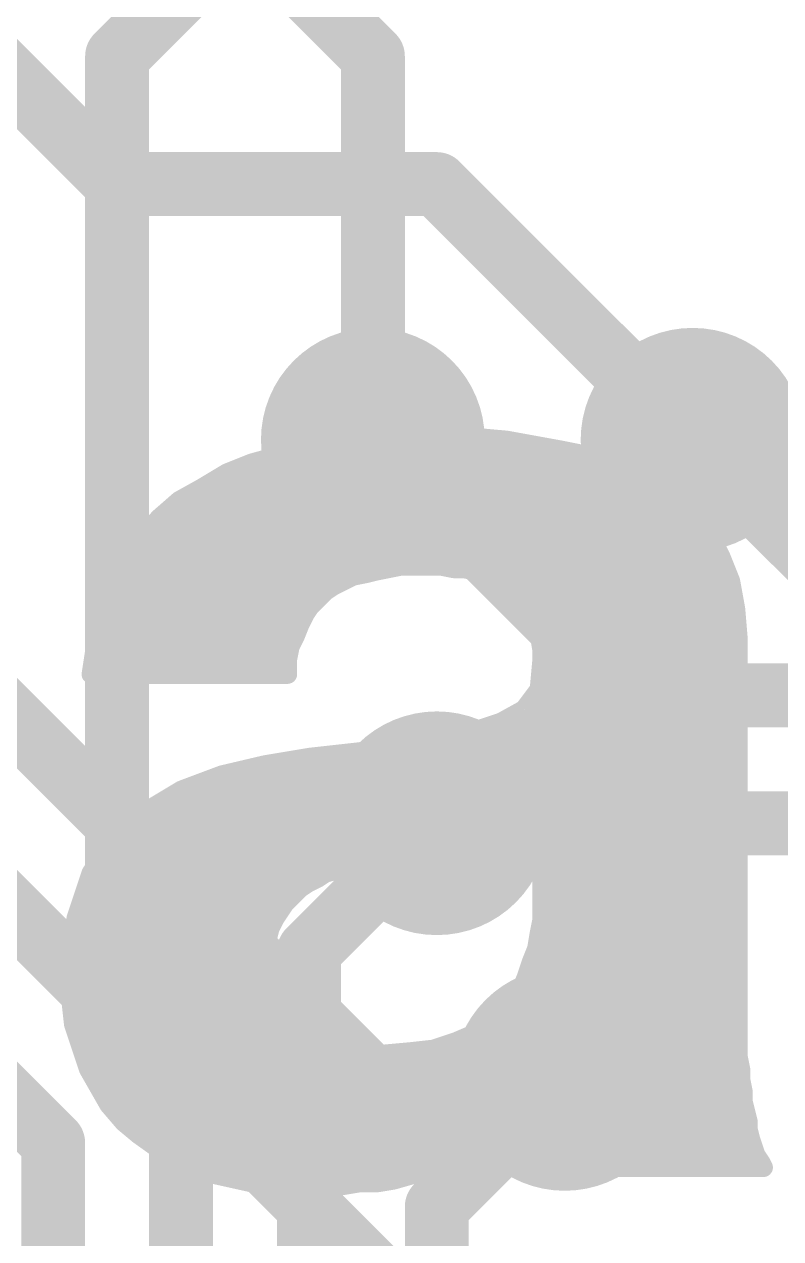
# Model space of a CAD drawing. Extents: x -1 to 106, y -18 to 72.
# Drawn here: x 35.699 to 38.704, y 46.101 to 50.927 of the extents above; entities that cross this region are included whole.
import ezdxf

# ---------------------------------------------------------------- set-up
doc = ezdxf.new("R2010")
doc.units = 0
for name, color, linetype in [('1', 12, 'CONTINUOUS'), ('16', 132, 'CONTINUOUS'), ('18', 110, 'CONTINUOUS'), ('21', 41, 'CONTINUOUS')]:
    doc.layers.add(name, color=color, linetype=linetype)

# ---------------------------------------------------------------- blocks, each defined once
blk = doc.blocks.new('ROUNDV')
at = {"const_width": 0.5}
blk.add_lwpolyline([(0, -0.25, 1), (0, 0.25, 1), (0, -0.25)], format="xyb", dxfattribs=at)

msp = doc.modelspace()

# ---------------------------------------------------------------- linework, layer by layer
at = {"layer": '1', "const_width": 0.254}
for points in [[(34.798, 51.562), (36.068, 50.292)], [(36.068, 50.292), (37.338, 50.292)], [(37.338, 50.292), (38.354, 49.276)], [(37.084, 46.736), (33.782, 50.038)], [(33.528, 49.53), (38.608, 44.45)], [(37.084, 49.276), (38.1, 48.26)], [(38.1, 48.26), (41.148, 48.26)], [(37.338, 47.752), (52.07, 47.752)], [(37.846, 46.736), (37.084, 46.736)]]:
    msp.add_lwpolyline(points, dxfattribs=at)
at = {"layer": '1', "const_width": 0.127}
for points in [[(36.068, 50.3555, 1), (36.068, 50.2285)], [(36.0231, 50.2471, 1), (36.1129, 50.3369)], [(37.3829, 50.3369, 1), (37.2931, 50.2471)], [(37.338, 50.2285, 1), (37.338, 50.3555)], [(37.1289, 49.3209, 1), (37.0391, 49.2311)], [(38.3091, 49.2311, 1), (38.3989, 49.3209)], [(38.1, 48.3235, 1), (38.1, 48.1965)], [(38.0551, 48.2151, 1), (38.1449, 48.3049)], [(37.338, 47.8155, 1), (37.338, 47.6885)], [(37.084, 46.7995, 1), (37.084, 46.6725)], [(37.846, 46.6725, 1), (37.846, 46.7995)], [(37.0391, 46.6911, 1), (37.1289, 46.7809)]]:
    msp.add_lwpolyline(points, format="xyb", dxfattribs=at)
at = {"layer": '16', "const_width": 0.254}
for points in [[(36.068, 50.8), (36.322, 51.054)], [(36.83, 51.054), (37.084, 50.8)], [(36.068, 46.99), (36.068, 50.8)], [(37.084, 50.8), (37.084, 49.276)], [(39.116, 48.514), (38.354, 49.276)], [(36.83, 47.244), (37.338, 47.752)], [(36.83, 42.164), (36.83, 47.244)], [(36.322, 46.736), (36.068, 46.99)], [(35.814, 46.482), (35.56, 46.736)], [(36.322, 43.688), (36.322, 46.736)], [(37.338, 46.228), (37.846, 46.736)], [(35.814, 43.942), (35.814, 46.482)], [(37.338, 43.688), (37.338, 46.228)]]:
    msp.add_lwpolyline(points, dxfattribs=at)
at = {"layer": '16', "const_width": 0.127}
for points in [[(36.1315, 50.8, 1), (36.0045, 50.8)], [(37.1475, 50.8, 1), (37.0205, 50.8)], [(36.0231, 50.8449, 1), (36.1129, 50.7551)], [(37.0391, 50.7551, 1), (37.1289, 50.8449)], [(38.3989, 49.3209, 1), (38.3091, 49.2311)], [(37.0205, 49.276, 1), (37.1475, 49.276)], [(37.3829, 47.7071, 1), (37.2931, 47.7969)], [(36.8935, 47.244, 1), (36.7665, 47.244)], [(36.7851, 47.2889, 1), (36.8749, 47.1991)], [(36.1129, 47.0349, 1), (36.0231, 46.9451)], [(36.0045, 46.99, 1), (36.1315, 46.99)], [(36.3855, 46.736, 1), (36.2585, 46.736)], [(37.8909, 46.6911, 1), (37.8011, 46.7809)], [(36.2771, 46.6911, 1), (36.3669, 46.7809)], [(35.8775, 46.482, 1), (35.7505, 46.482)], [(35.7691, 46.4371, 1), (35.8589, 46.5269)], [(37.4015, 46.228, 1), (37.2745, 46.228)], [(37.2931, 46.2729, 1), (37.3829, 46.1831)]]:
    msp.add_lwpolyline(points, format="xyb", dxfattribs=at)
at = {"layer": '21', "const_width": 0.0762}
for points in [[(36.935, 49.264), (37.055, 49.284)], [(37.055, 49.284), (37.505, 49.284)], [(37.505, 49.284), (37.615, 49.274)], [(36.715, 49.214), (36.825, 49.244)], [(36.825, 49.244), (36.935, 49.264)], [(37.615, 49.274), (37.725, 49.254)], [(37.725, 49.254), (37.835, 49.234)], [(36.605, 49.184), (36.715, 49.214)], [(36.7561, 49.2252), (37.879, 49.2252)], [(37.835, 49.234), (37.935, 49.214)], [(37.935, 49.214), (38.035, 49.184)], [(36.405, 49.084), (36.505, 49.144)], [(36.505, 49.144), (36.605, 49.184)], [(36.5175, 49.149), (38.1138, 49.149)], [(38.035, 49.184), (38.125, 49.144)], [(38.125, 49.144), (38.215, 49.094)], [(38.215, 49.094), (38.295, 49.034)], [(36.315, 49.034), (36.405, 49.084)], [(36.3848, 49.0728), (38.2433, 49.0728)], [(36.235, 48.964), (36.315, 49.034)], [(36.2723, 48.9966), (38.3386, 48.9966)], [(38.295, 49.034), (38.365, 48.974)], [(36.165, 48.884), (36.235, 48.964)], [(38.365, 48.974), (38.425, 48.894)], [(36.1969, 48.9204), (38.4052, 48.9204)], [(36.105, 48.794), (36.165, 48.884)], [(38.425, 48.894), (38.465, 48.814)], [(36.1385, 48.8442), (38.4499, 48.8442)], [(38.465, 48.814), (38.505, 48.714)], [(36.045, 48.704), (36.105, 48.794)], [(36.0877, 48.768), (37.165, 48.768)], [(37.095, 48.754), (37.055, 48.744)], [(37.145, 48.764), (37.095, 48.754)], [(37.195, 48.774), (37.145, 48.764)], [(37.355, 48.774), (37.195, 48.774)], [(37.405, 48.764), (37.355, 48.774)], [(37.385, 48.768), (38.4834, 48.768)], [(37.445, 48.764), (37.405, 48.764)], [(37.495, 48.754), (37.445, 48.764)], [(37.535, 48.744), (37.495, 48.754)], [(36.965, 48.714), (36.925, 48.694)], [(37.005, 48.734), (36.965, 48.714)], [(37.055, 48.744), (37.005, 48.734)], [(37.575, 48.724), (37.535, 48.744)], [(37.605, 48.704), (37.575, 48.724)], [(38.505, 48.714), (38.525, 48.604)], [(36.005, 48.594), (36.045, 48.704)], [(36.0406, 48.6918), (36.9217, 48.6918)], [(36.895, 48.674), (36.865, 48.644)], [(36.925, 48.694), (36.895, 48.674)], [(37.645, 48.684), (37.605, 48.704)], [(37.6294, 48.6918), (38.509, 48.6918)], [(37.675, 48.654), (37.645, 48.684)], [(36.0129, 48.6156), (36.8366, 48.6156)], [(36.835, 48.614), (36.815, 48.584)], [(36.865, 48.644), (36.835, 48.614)], [(37.695, 48.624), (37.675, 48.654)], [(37.715, 48.594), (37.695, 48.624)], [(37.7006, 48.6156), (38.5229, 48.6156)], [(35.985, 48.474), (36.005, 48.594)], [(36.815, 48.584), (36.795, 48.544)], [(37.735, 48.544), (37.715, 48.594)], [(38.525, 48.604), (38.535, 48.484)], [(35.9959, 48.5394), (36.7932, 48.5394)], [(36.795, 48.544), (36.775, 48.494)], [(37.745, 48.504), (37.735, 48.544)], [(37.7362, 48.5394), (38.5304, 48.5394)], [(35.965, 48.344), (35.985, 48.474)], [(36.775, 48.494), (36.755, 48.454)], [(37.755, 48.444), (37.745, 48.504)], [(38.535, 48.484), (38.535, 46.824)], [(35.9833, 48.4632), (36.7596, 48.4632)], [(36.755, 48.454), (36.745, 48.404)], [(37.7518, 48.4632), (38.535, 48.4632)], [(37.755, 48.394), (37.755, 48.444)], [(35.9716, 48.387), (36.745, 48.387)], [(36.745, 48.404), (36.745, 48.344)], [(37.745, 48.284), (37.755, 48.394)], [(37.7544, 48.387), (38.535, 48.387)], [(36.745, 48.344), (35.965, 48.344)], [(37.685, 48.204), (37.745, 48.284)], [(37.7474, 48.3108), (38.535, 48.3108)], [(37.708, 48.2346), (38.535, 48.2346)], [(37.595, 48.154), (37.685, 48.204)], [(37.475, 48.114), (37.595, 48.154)], [(37.6029, 48.1584), (38.535, 48.1584)], [(37.335, 48.074), (37.475, 48.114)], [(37.3637, 48.0822), (38.535, 48.0822)], [(36.835, 48.014), (37.015, 48.034)], [(37.015, 48.034), (37.185, 48.054)], [(37.185, 48.054), (37.335, 48.074)], [(37.335, 48.074), (37.435, 47.654)], [(37.435, 47.654), (37.335, 48.074)], [(36.485, 47.944), (36.655, 47.984)], [(36.655, 47.984), (36.835, 48.014)], [(36.787, 48.006), (36.8375, 48.006)], [(36.975, 47.584), (36.835, 48.014)], [(36.835, 48.014), (36.975, 47.574)], [(36.8376, 48.006), (37.3512, 48.006)], [(37.3512, 48.006), (38.535, 48.006)], [(36.325, 47.884), (36.485, 47.944)], [(36.4471, 47.9298), (36.8618, 47.9298)], [(36.8624, 47.9298), (37.3693, 47.9298)], [(37.3693, 47.9298), (38.535, 47.9298)], [(36.175, 47.794), (36.325, 47.884)], [(36.2743, 47.8536), (36.886, 47.8536)], [(36.8872, 47.8536), (37.3875, 47.8536)], [(37.3875, 47.8536), (38.535, 47.8536)], [(36.055, 47.694), (36.175, 47.794)], [(36.1551, 47.7774), (36.9103, 47.7774)], [(36.912, 47.7774), (37.4056, 47.7774)], [(37.4056, 47.7774), (38.535, 47.7774)], [(37.735, 47.754), (37.705, 47.734)], [(37.755, 47.774), (37.735, 47.754)], [(37.755, 47.364), (37.755, 47.774)], [(35.965, 47.554), (36.055, 47.694)], [(36.0636, 47.7012), (36.9345, 47.7012)], [(36.9368, 47.7012), (37.4238, 47.7012)], [(37.4238, 47.7012), (37.6238, 47.7012)], [(37.595, 47.694), (37.555, 47.684)], [(37.635, 47.704), (37.595, 47.694)], [(37.665, 47.724), (37.635, 47.704)], [(37.705, 47.734), (37.665, 47.724)], [(37.755, 47.7012), (38.535, 47.7012)], [(37.345, 47.644), (37.295, 47.634)], [(37.385, 47.654), (37.345, 47.644)], [(37.435, 47.654), (37.385, 47.654)], [(37.475, 47.664), (37.435, 47.654)], [(37.515, 47.674), (37.475, 47.664)], [(37.555, 47.684), (37.515, 47.674)], [(36.0106, 47.625), (36.9588, 47.625)], [(36.9617, 47.625), (37.209, 47.625)], [(37.065, 47.604), (37.025, 47.594)], [(37.115, 47.604), (37.065, 47.604)], [(37.155, 47.614), (37.115, 47.604)], [(37.205, 47.624), (37.155, 47.614)], [(37.245, 47.634), (37.205, 47.624)], [(37.295, 47.634), (37.245, 47.634)], [(37.755, 47.625), (38.535, 47.625)], [(35.905, 47.374), (35.965, 47.554)], [(35.9633, 47.5488), (36.8872, 47.5488)], [(36.895, 47.554), (36.865, 47.534)], [(36.935, 47.564), (36.895, 47.554)], [(36.975, 47.574), (36.935, 47.564)], [(37.025, 47.594), (36.975, 47.584)], [(37.755, 47.5488), (38.535, 47.5488)], [(36.825, 47.514), (36.795, 47.494)], [(36.865, 47.534), (36.825, 47.514)], [(35.9379, 47.4726), (36.7736, 47.4726)], [(36.765, 47.464), (36.735, 47.434)], [(36.795, 47.494), (36.765, 47.464)], [(37.755, 47.4726), (38.535, 47.4726)], [(36.715, 47.404), (36.695, 47.374)], [(36.735, 47.434), (36.715, 47.404)], [(35.875, 47.154), (35.905, 47.374)], [(35.9125, 47.3964), (36.7099, 47.3964)], [(36.695, 47.374), (36.675, 47.334)], [(37.745, 47.314), (37.755, 47.364)], [(37.755, 47.3964), (38.535, 47.3964)], [(35.8977, 47.3202), (36.6716, 47.3202)], [(36.675, 47.334), (36.665, 47.294)], [(37.735, 47.254), (37.745, 47.314)], [(37.7462, 47.3202), (38.535, 47.3202)], [(36.665, 47.294), (36.655, 47.244)], [(35.8873, 47.244), (36.655, 47.244)], [(36.655, 47.244), (36.655, 47.144)], [(37.715, 47.204), (37.735, 47.254)], [(37.731, 47.244), (38.535, 47.244)], [(35.8769, 47.1678), (36.655, 47.1678)], [(37.695, 47.144), (37.715, 47.204)], [(37.7029, 47.1678), (38.535, 47.1678)], [(35.885, 47.044), (35.875, 47.154)], [(36.655, 47.144), (36.665, 47.094)], [(37.675, 47.094), (37.695, 47.144)], [(35.8807, 47.0916), (36.6656, 47.0916)], [(36.665, 47.094), (36.675, 47.054)], [(37.635, 47.044), (37.675, 47.094)], [(37.6731, 47.0916), (38.535, 47.0916)], [(35.895, 46.954), (35.885, 47.044)], [(36.675, 47.054), (36.695, 47.014)], [(37.595, 46.994), (37.635, 47.044)], [(35.8882, 47.0154), (36.6943, 47.0154)], [(36.695, 47.014), (36.715, 46.984)], [(36.715, 46.984), (36.735, 46.954)], [(37.545, 46.954), (37.595, 46.994)], [(37.6121, 47.0154), (38.535, 47.0154)], [(35.925, 46.864), (35.895, 46.954)], [(35.8999, 46.9392), (36.7498, 46.9392)], [(36.735, 46.954), (36.765, 46.924)], [(36.765, 46.924), (36.795, 46.904)], [(37.485, 46.914), (37.545, 46.954)], [(37.5228, 46.9392), (38.535, 46.9392)], [(36.795, 46.904), (36.835, 46.884)], [(36.835, 46.884), (36.865, 46.874)], [(36.865, 46.874), (36.905, 46.854)], [(37.325, 46.854), (37.415, 46.884)], [(37.415, 46.884), (37.485, 46.914)], [(35.955, 46.774), (35.925, 46.864)], [(35.9253, 46.863), (36.887, 46.863)], [(36.905, 46.854), (36.945, 46.844)], [(36.945, 46.844), (36.995, 46.844)], [(36.995, 46.844), (37.035, 46.834)], [(37.035, 46.834), (37.125, 46.834)], [(37.125, 46.834), (37.235, 46.844)], [(37.235, 46.844), (37.325, 46.854)], [(37.352, 46.863), (38.535, 46.863)], [(38.535, 46.824), (38.545, 46.774)], [(35.9507, 46.7868), (38.5424, 46.7868)], [(35.995, 46.704), (35.955, 46.774)], [(38.545, 46.774), (38.545, 46.734)], [(38.545, 46.734), (38.555, 46.684)], [(35.9912, 46.7106), (38.5497, 46.7106)], [(36.035, 46.634), (35.995, 46.704)], [(38.555, 46.684), (38.555, 46.644)], [(36.0348, 46.6344), (37.7654, 46.6344)], [(36.095, 46.564), (36.035, 46.634)], [(37.795, 46.664), (37.745, 46.614)], [(37.795, 46.554), (37.795, 46.664)], [(37.795, 46.6344), (38.5574, 46.6344)], [(38.555, 46.644), (38.565, 46.604)], [(37.745, 46.614), (37.695, 46.574)], [(38.565, 46.604), (38.575, 46.564)], [(36.155, 46.514), (36.095, 46.564)], [(36.102, 46.5582), (37.6752, 46.5582)], [(37.645, 46.534), (37.585, 46.494)], [(37.695, 46.574), (37.645, 46.534)], [(37.795, 46.5582), (38.575, 46.5582)], [(37.805, 46.534), (37.795, 46.554)], [(37.805, 46.504), (37.805, 46.534)], [(38.575, 46.564), (38.575, 46.534)], [(38.575, 46.534), (38.585, 46.494)], [(36.225, 46.464), (36.155, 46.514)], [(37.585, 46.494), (37.535, 46.464)], [(37.815, 46.484), (37.805, 46.504)], [(38.585, 46.494), (38.595, 46.464)], [(36.1998, 46.482), (37.565, 46.482)], [(36.295, 46.424), (36.225, 46.464)], [(37.535, 46.464), (37.475, 46.434)], [(37.815, 46.464), (37.815, 46.484)], [(37.815, 46.482), (38.589, 46.482)], [(37.825, 46.454), (37.815, 46.464)], [(37.825, 46.434), (37.825, 46.454)], [(38.595, 46.464), (38.605, 46.434)], [(36.375, 46.384), (36.295, 46.424)], [(36.3314, 46.4058), (37.3986, 46.4058)], [(37.415, 46.414), (37.355, 46.384)], [(37.475, 46.434), (37.415, 46.414)], [(37.835, 46.414), (37.825, 46.434)], [(37.845, 46.404), (37.835, 46.414)], [(37.8432, 46.4058), (38.6238, 46.4058)], [(37.845, 46.384), (37.845, 46.404)], [(38.605, 46.434), (38.625, 46.404)], [(38.625, 46.404), (38.635, 46.384)], [(36.465, 46.354), (36.375, 46.384)], [(36.555, 46.334), (36.465, 46.354)], [(37.235, 46.354), (37.165, 46.334)], [(37.295, 46.364), (37.235, 46.354)], [(37.355, 46.384), (37.295, 46.364)], [(38.635, 46.384), (37.845, 46.384)], [(36.645, 46.314), (36.555, 46.334)], [(36.5748, 46.3296), (37.1386, 46.3296)], [(36.745, 46.304), (36.645, 46.314)], [(36.905, 46.304), (36.745, 46.304)], [(36.975, 46.314), (36.905, 46.304)], [(37.035, 46.324), (36.975, 46.314)], [(37.105, 46.324), (37.035, 46.324)], [(37.165, 46.334), (37.105, 46.324)]]:
    msp.add_lwpolyline(points, dxfattribs=at)
at = {"layer": '21', "const_width": 0.0381}
for points in [[(37.055, 49.303, 1), (37.055, 49.2649)], [(37.0581, 49.2652, 1), (37.0519, 49.3028)], [(37.5067, 49.303, 1), (37.5033, 49.265)], [(37.505, 49.2649, 1), (37.505, 49.303)], [(36.8216, 49.2627, 1), (36.8284, 49.2253)], [(36.83, 49.2256, 1), (36.82, 49.2624)], [(36.9319, 49.2828, 1), (36.9381, 49.2452)], [(36.9384, 49.2453, 1), (36.9316, 49.2827)], [(37.6184, 49.2927, 1), (37.6116, 49.2553)], [(37.6133, 49.255, 1), (37.6167, 49.293)], [(37.7284, 49.2727, 1), (37.7216, 49.2353)], [(37.7216, 49.2353, 1), (37.7284, 49.2727)], [(36.71, 49.2324, 1), (36.72, 49.1956)], [(36.72, 49.1956, 1), (36.71, 49.2324)], [(36.7561, 49.2443, 1), (36.7561, 49.2062)], [(37.8387, 49.2527, 1), (37.8313, 49.2153)], [(37.8316, 49.2153, 1), (37.8384, 49.2527)], [(37.879, 49.2062, 1), (37.879, 49.2443)], [(37.9405, 49.2322, 1), (37.9295, 49.1958)], [(37.9313, 49.1953, 1), (37.9387, 49.2327)], [(36.4979, 49.1617, 1), (36.5121, 49.1263)], [(36.5148, 49.1277, 1), (36.4952, 49.1603)], [(36.5175, 49.1681, 1), (36.5175, 49.13)], [(36.6, 49.2024, 1), (36.61, 49.1656)], [(36.6121, 49.1663, 1), (36.5979, 49.2017)], [(38.0427, 49.2014, 1), (38.0273, 49.1666)], [(38.0295, 49.1658, 1), (38.0405, 49.2022)], [(38.1343, 49.1607, 1), (38.1157, 49.1273)], [(38.1138, 49.13, 1), (38.1138, 49.1681)], [(38.1173, 49.1266, 1), (38.1327, 49.1614)], [(38.2264, 49.1092, 1), (38.2036, 49.0788)], [(38.2057, 49.0773, 1), (38.2243, 49.1107)], [(36.3848, 49.0919, 1), (36.3848, 49.0538)], [(36.3952, 49.1003, 1), (36.4148, 49.0677)], [(36.4143, 49.0673, 1), (36.3957, 49.1007)], [(38.2433, 49.0538, 1), (38.2433, 49.0919)], [(36.2723, 49.0157, 1), (36.2723, 48.9776)], [(36.3057, 49.0507, 1), (36.3243, 49.0173)], [(36.3275, 49.0197, 1), (36.3025, 49.0483)], [(38.3074, 49.0485, 1), (38.2826, 49.0195)], [(38.2836, 49.0188, 1), (38.3064, 49.0492)], [(38.3386, 48.9776, 1), (38.3386, 49.0157)], [(36.2225, 48.9783, 1), (36.2475, 48.9497)], [(36.2493, 48.9515, 1), (36.2207, 48.9765)], [(38.3802, 48.9854, 1), (38.3498, 48.9626)], [(38.3526, 48.9595, 1), (38.3774, 48.9885)], [(36.1969, 48.9395, 1), (36.1969, 48.9014)], [(38.4052, 48.9014, 1), (38.4052, 48.9395)], [(36.1507, 48.8965, 1), (36.1793, 48.8715)], [(36.1809, 48.8734, 1), (36.1491, 48.8946)], [(38.442, 48.9025, 1), (38.408, 48.8855)], [(38.4098, 48.8826, 1), (38.4402, 48.9054)], [(36.1385, 48.8633, 1), (36.1385, 48.8252)], [(38.4827, 48.8211, 1), (38.4473, 48.8069)], [(38.448, 48.8055, 1), (38.482, 48.8225)], [(38.4499, 48.8252, 1), (38.4499, 48.8633)], [(36.0877, 48.7871, 1), (36.0877, 48.749)], [(36.0891, 48.8046, 1), (36.1209, 48.7834)], [(36.1209, 48.7834, 1), (36.0891, 48.8046)], [(37.0913, 48.7727, 1), (37.0987, 48.7353)], [(37.0996, 48.7355, 1), (37.0904, 48.7725)], [(37.1413, 48.7827, 1), (37.1487, 48.7453)], [(37.1487, 48.7453, 1), (37.1413, 48.7827)], [(37.165, 48.749, 1), (37.165, 48.7871)], [(37.195, 48.7931, 1), (37.195, 48.755)], [(37.1987, 48.7553, 1), (37.1913, 48.7927)], [(37.3587, 48.7927, 1), (37.3513, 48.7553)], [(37.355, 48.755, 1), (37.355, 48.7931)], [(37.385, 48.7871, 1), (37.385, 48.749)], [(37.405, 48.7831, 1), (37.405, 48.745)], [(37.4013, 48.7453, 1), (37.4087, 48.7827)], [(37.4487, 48.7827, 1), (37.4413, 48.7453)], [(37.445, 48.745, 1), (37.445, 48.7831)], [(37.4996, 48.7725, 1), (37.4904, 48.7355)], [(37.4913, 48.7353, 1), (37.4987, 48.7727)], [(38.4834, 48.749, 1), (38.4834, 48.7871)], [(36.9565, 48.731, 1), (36.9735, 48.697)], [(36.9735, 48.697, 1), (36.9565, 48.731)], [(37.0013, 48.7527, 1), (37.0087, 48.7153)], [(37.0135, 48.717, 1), (36.9965, 48.751)], [(37.0504, 48.7625, 1), (37.0596, 48.7255)], [(37.0587, 48.7253, 1), (37.0513, 48.7627)], [(37.5435, 48.761, 1), (37.5265, 48.727)], [(37.5304, 48.7255, 1), (37.5396, 48.7625)], [(37.5856, 48.7399, 1), (37.5644, 48.7081)], [(37.5665, 48.707, 1), (37.5835, 48.741)], [(38.5237, 48.7174, 1), (38.4863, 48.7106)], [(36.0406, 48.7109, 1), (36.0406, 48.6728)], [(36.0291, 48.7146, 1), (36.0609, 48.6934)], [(36.0629, 48.6975, 1), (36.0271, 48.7105)], [(36.8844, 48.6899, 1), (36.9056, 48.6581)], [(36.9085, 48.6605, 1), (36.8815, 48.6875)], [(36.9165, 48.711, 1), (36.9335, 48.677)], [(36.9356, 48.6781, 1), (36.9144, 48.7099)], [(36.9217, 48.6728, 1), (36.9217, 48.7109)], [(37.6135, 48.721, 1), (37.5965, 48.687)], [(37.5944, 48.6881, 1), (37.6156, 48.7199)], [(37.6294, 48.7109, 1), (37.6294, 48.6728)], [(37.6585, 48.6975, 1), (37.6315, 48.6705)], [(37.6365, 48.667, 1), (37.6535, 48.701)], [(38.4873, 48.7069, 1), (38.5227, 48.7211)], [(38.509, 48.6728, 1), (38.509, 48.7109)], [(36.0129, 48.6347, 1), (36.0129, 48.5966)], [(36.8215, 48.6275, 1), (36.8485, 48.6005)], [(36.8509, 48.6034, 1), (36.8191, 48.6246)], [(36.8366, 48.5966, 1), (36.8366, 48.6347)], [(36.8515, 48.6575, 1), (36.8785, 48.6305)], [(36.8785, 48.6305, 1), (36.8515, 48.6575)], [(37.6909, 48.6646, 1), (37.6591, 48.6434)], [(37.6615, 48.6405, 1), (37.6885, 48.6675)], [(37.7109, 48.6346, 1), (37.6791, 48.6134)], [(37.6791, 48.6134, 1), (37.7109, 48.6346)], [(37.7006, 48.6347, 1), (37.7006, 48.5966)], [(38.5229, 48.5966, 1), (38.5229, 48.6347)], [(35.9871, 48.6005, 1), (36.0229, 48.5875)], [(36.0238, 48.5909, 1), (35.9862, 48.5971)], [(36.7991, 48.5946, 1), (36.8309, 48.5734)], [(36.832, 48.5755, 1), (36.798, 48.5925)], [(37.7327, 48.6011, 1), (37.6973, 48.5869)], [(37.6991, 48.5834, 1), (37.7309, 48.6046)], [(38.544, 48.6056, 1), (38.506, 48.6024)], [(38.5063, 48.6006, 1), (38.5437, 48.6074)], [(35.9959, 48.5585, 1), (35.9959, 48.5204)], [(36.778, 48.5525, 1), (36.812, 48.5355)], [(36.8127, 48.5369, 1), (36.7773, 48.5511)], [(36.7932, 48.5204, 1), (36.7932, 48.5585)], [(37.7535, 48.5486, 1), (37.7165, 48.5394)], [(37.7362, 48.5585, 1), (37.7362, 48.5204)], [(37.7173, 48.5369, 1), (37.7527, 48.5511)], [(38.5304, 48.5204, 1), (38.5304, 48.5585)], [(35.9833, 48.4823, 1), (35.9833, 48.4442)], [(36.0038, 48.4711, 1), (35.9662, 48.4769)], [(36.7573, 48.5011, 1), (36.7927, 48.4869)], [(36.792, 48.4855, 1), (36.758, 48.5025)], [(36.7596, 48.4442, 1), (36.7596, 48.4823)], [(37.7638, 48.5071, 1), (37.7262, 48.5009)], [(37.7265, 48.4994, 1), (37.7635, 48.5086)], [(37.7518, 48.4823, 1), (37.7518, 48.4442)], [(38.5541, 48.484, 1), (38.516, 48.484)], [(38.516, 48.4824, 1), (38.554, 48.4856)], [(38.535, 48.4442, 1), (38.535, 48.4823)], [(35.9662, 48.4771, 1), (36.0038, 48.4709)], [(36.738, 48.4625, 1), (36.772, 48.4455)], [(36.7737, 48.4503, 1), (36.7363, 48.4577)], [(37.7741, 48.444, 1), (37.736, 48.444)], [(37.7362, 48.4409, 1), (37.7738, 48.4471)], [(35.9716, 48.4061, 1), (35.9716, 48.368)], [(36.7641, 48.404, 1), (36.726, 48.404)], [(36.7263, 48.4077, 1), (36.7637, 48.4003)], [(36.745, 48.368, 1), (36.745, 48.4061)], [(37.7544, 48.4061, 1), (37.7544, 48.368)], [(37.774, 48.3923, 1), (37.736, 48.3957)], [(37.736, 48.394, 1), (37.7741, 48.394)], [(38.535, 48.368, 1), (38.535, 48.4061)], [(35.965, 48.3631, 1), (35.965, 48.325)], [(35.9462, 48.3469, 1), (35.9838, 48.3411)], [(36.726, 48.344, 1), (36.7641, 48.344)], [(36.745, 48.325, 1), (36.745, 48.3631)], [(37.7474, 48.3299, 1), (37.7474, 48.2918)], [(37.7602, 48.2726, 1), (37.7298, 48.2954)], [(38.535, 48.2918, 1), (38.535, 48.3299)], [(37.708, 48.2537, 1), (37.708, 48.2156)], [(37.726, 48.2857, 1), (37.764, 48.2823)], [(38.535, 48.2156, 1), (38.535, 48.2537)], [(37.6698, 48.2154, 1), (37.7002, 48.1926)], [(37.6943, 48.1873, 1), (37.6757, 48.2207)], [(37.5857, 48.1707, 1), (37.6043, 48.1373)], [(37.6029, 48.1775, 1), (37.6029, 48.1394)], [(37.601, 48.1359, 1), (37.589, 48.1721)], [(38.535, 48.1394, 1), (38.535, 48.1775)], [(37.3637, 48.1013, 1), (37.3637, 48.0632)], [(37.469, 48.1321, 1), (37.481, 48.0959)], [(37.4802, 48.0957, 1), (37.4698, 48.1323)], [(38.535, 48.0632, 1), (38.535, 48.1013)], [(37.0128, 48.0529, 1), (37.0172, 48.0151)], [(37.0171, 48.0151, 1), (37.0129, 48.0529)], [(37.1825, 48.0729, 1), (37.1875, 48.0351)], [(37.1872, 48.0351, 1), (37.1828, 48.0729)], [(37.3535, 48.0784, 1), (37.3165, 48.0696)], [(37.3535, 48.0784, 1), (37.3165, 48.0696)], [(37.3298, 48.0923, 1), (37.3402, 48.0557)], [(37.3375, 48.0551, 1), (37.3325, 48.0929)], [(36.6519, 48.0028, 1), (36.6581, 47.9652)], [(36.6594, 47.9655, 1), (36.6506, 48.0025)], [(36.787, 48.0251, 1), (36.787, 47.987)], [(36.8532, 48.0198, 1), (36.8168, 48.0082)], [(36.8531, 48.0199, 1), (36.8169, 48.0081)], [(36.8329, 48.0329, 1), (36.8371, 47.9951)], [(36.8376, 48.0251, 1), (36.8376, 47.987)], [(36.8381, 47.9952, 1), (36.8319, 48.0328)], [(36.8375, 47.987, 1), (36.8375, 48.0251)], [(37.3512, 48.0251, 1), (37.3512, 47.987)], [(37.3512, 47.987, 1), (37.3512, 48.0251)], [(38.535, 47.987, 1), (38.535, 48.0251)], [(36.4806, 47.9625, 1), (36.4894, 47.9255)], [(36.4917, 47.9262, 1), (36.4783, 47.9618)], [(36.4471, 47.9489, 1), (36.4471, 47.9108)], [(36.8624, 47.9489, 1), (36.8624, 47.9108)], [(36.8618, 47.9108, 1), (36.8618, 47.9489)], [(37.3693, 47.9489, 1), (37.3693, 47.9108)], [(37.3693, 47.9108, 1), (37.3693, 47.9489)], [(38.535, 47.9108, 1), (38.535, 47.9489)], [(36.2743, 47.8727, 1), (36.2743, 47.8346)], [(36.3183, 47.9018, 1), (36.3317, 47.8662)], [(36.3348, 47.8677, 1), (36.3152, 47.9003)], [(36.8872, 47.8727, 1), (36.8872, 47.8346)], [(36.886, 47.8346, 1), (36.886, 47.8727)], [(37.3875, 47.8727, 1), (37.3875, 47.8346)], [(37.3875, 47.8346, 1), (37.3875, 47.8727)], [(38.535, 47.8346, 1), (38.535, 47.8727)], [(36.1652, 47.8103, 1), (36.1848, 47.7777)], [(36.1872, 47.7794, 1), (36.1628, 47.8086)], [(36.1551, 47.7965, 1), (36.1551, 47.7584)], [(36.912, 47.7965, 1), (36.912, 47.7584)], [(36.9103, 47.7584, 1), (36.9103, 47.7965)], [(37.4056, 47.7965, 1), (37.4056, 47.7584)], [(37.4056, 47.7584, 1), (37.4056, 47.7965)], [(37.7215, 47.7675, 1), (37.7485, 47.7405)], [(37.7456, 47.7381, 1), (37.7244, 47.7699)], [(37.7741, 47.774, 1), (37.736, 47.774)], [(37.7685, 47.7605, 1), (37.7415, 47.7875)], [(38.535, 47.7584, 1), (38.535, 47.7965)], [(36.071, 47.6837, 1), (36.039, 47.7043)], [(36.0636, 47.7203, 1), (36.0636, 47.6822)], [(36.9368, 47.7203, 1), (36.9368, 47.6822)], [(36.9345, 47.6822, 1), (36.9345, 47.7203)], [(37.4238, 47.7203, 1), (37.4238, 47.6822)], [(37.4238, 47.6822, 1), (37.4238, 47.7203)], [(37.5904, 47.7125, 1), (37.5996, 47.6755)], [(37.5996, 47.6755, 1), (37.5904, 47.7125)], [(37.6244, 47.7199, 1), (37.6456, 47.6881)], [(37.6238, 47.6822, 1), (37.6238, 47.7203)], [(37.6396, 47.6855, 1), (37.6304, 47.7225)], [(37.6604, 47.7425, 1), (37.6696, 47.7055)], [(37.6756, 47.7081, 1), (37.6544, 47.7399)], [(37.6944, 47.7499, 1), (37.7156, 47.7181)], [(37.7096, 47.7155, 1), (37.7004, 47.7525)], [(37.755, 47.7203, 1), (37.755, 47.6822)], [(38.535, 47.6822, 1), (38.535, 47.7203)], [(36.0428, 47.7086, 1), (36.0672, 47.6794)], [(37.3404, 47.6625, 1), (37.3496, 47.6255)], [(37.3487, 47.6253, 1), (37.3413, 47.6627)], [(37.385, 47.6731, 1), (37.385, 47.635)], [(37.3896, 47.6355, 1), (37.3804, 47.6725)], [(37.4304, 47.6725, 1), (37.4396, 47.6355)], [(37.435, 47.635, 1), (37.435, 47.6731)], [(37.4704, 47.6825, 1), (37.4796, 47.6455)], [(37.4796, 47.6455, 1), (37.4704, 47.6825)], [(37.5104, 47.6925, 1), (37.5196, 47.6555)], [(37.5196, 47.6555, 1), (37.5104, 47.6925)], [(37.5504, 47.7025, 1), (37.5596, 47.6655)], [(37.5596, 47.6655, 1), (37.5504, 47.7025)], [(36.0106, 47.6441, 1), (36.0106, 47.6059)], [(36.9617, 47.6441, 1), (36.9617, 47.6059)], [(36.9588, 47.6059, 1), (36.9588, 47.6441)], [(37.065, 47.623, 1), (37.065, 47.5849)], [(37.0696, 47.5855, 1), (37.0604, 47.6225)], [(37.1104, 47.6225, 1), (37.1196, 47.5855)], [(37.115, 47.5849, 1), (37.115, 47.623)], [(37.1513, 47.6327, 1), (37.1587, 47.5953)], [(37.1596, 47.5955, 1), (37.1504, 47.6325)], [(37.2004, 47.6425, 1), (37.2096, 47.6055)], [(37.2087, 47.6053, 1), (37.2013, 47.6427)], [(37.209, 47.6059, 1), (37.209, 47.6441)], [(37.245, 47.6531, 1), (37.245, 47.615)], [(37.2496, 47.6155, 1), (37.2404, 47.6525)], [(37.2913, 47.6527, 1), (37.2987, 47.6153)], [(37.295, 47.615, 1), (37.295, 47.6531)], [(37.4165, 47.6496, 1), (37.4535, 47.6584)], [(37.4165, 47.6496, 1), (37.4535, 47.6584)], [(37.755, 47.6441, 1), (37.755, 47.6059)], [(38.535, 47.6059, 1), (38.535, 47.6441)], [(35.9633, 47.5678, 1), (35.9633, 47.5297)], [(35.9831, 47.548, 1), (35.9469, 47.56)], [(36.8904, 47.5725, 1), (36.8996, 47.5355)], [(36.9056, 47.5381, 1), (36.8844, 47.5699)], [(36.8872, 47.5297, 1), (36.8872, 47.5678)], [(36.9304, 47.5825, 1), (36.9396, 47.5455)], [(36.9396, 47.5455, 1), (36.9304, 47.5825)], [(36.9713, 47.6027, 1), (36.9787, 47.5653)], [(36.9569, 47.5781, 1), (36.9931, 47.5899)], [(36.9568, 47.5682, 1), (36.9932, 47.5798)], [(36.9796, 47.5555, 1), (36.9704, 47.5925)], [(37.0204, 47.6125, 1), (37.0296, 47.5755)], [(37.0287, 47.5753, 1), (37.0213, 47.6127)], [(37.755, 47.5678, 1), (37.755, 47.5297)], [(38.535, 47.5297, 1), (38.535, 47.5678)], [(35.949, 47.5643, 1), (35.981, 47.5437)], [(36.8165, 47.531, 1), (36.8335, 47.497)], [(36.8356, 47.4981, 1), (36.8144, 47.5299)], [(36.8544, 47.5499, 1), (36.8756, 47.5181)], [(36.8735, 47.517, 1), (36.8565, 47.551)], [(35.9379, 47.4916, 1), (35.9379, 47.4535)], [(36.7515, 47.4775, 1), (36.7785, 47.4505)], [(36.7785, 47.4505, 1), (36.7515, 47.4775)], [(36.7736, 47.4535, 1), (36.7736, 47.4916)], [(36.7844, 47.5099, 1), (36.8056, 47.4781)], [(36.8085, 47.4805, 1), (36.7815, 47.5075)], [(37.755, 47.4916, 1), (37.755, 47.4535)], [(38.535, 47.4535, 1), (38.535, 47.4916)], [(36.7309, 47.3934, 1), (36.6991, 47.4146)], [(36.7215, 47.4475, 1), (36.7485, 47.4205)], [(36.7509, 47.4234, 1), (36.7191, 47.4446)], [(35.8869, 47.38, 1), (35.9231, 47.368)], [(35.9239, 47.3714, 1), (35.8861, 47.3766)], [(35.9125, 47.4154, 1), (35.9125, 47.3773)], [(36.6791, 47.3846, 1), (36.7109, 47.3634)], [(36.712, 47.3655, 1), (36.678, 47.3825)], [(36.6991, 47.4146, 1), (36.7309, 47.3934)], [(36.7099, 47.3773, 1), (36.7099, 47.4154)], [(37.755, 47.4154, 1), (37.755, 47.3773)], [(37.7737, 47.3603, 1), (37.7363, 47.3677)], [(38.535, 47.3773, 1), (38.535, 47.4154)], [(35.8977, 47.3392, 1), (35.8977, 47.3011)], [(36.658, 47.3425, 1), (36.692, 47.3255)], [(36.6935, 47.3294, 1), (36.6565, 47.3386)], [(36.6716, 47.3011, 1), (36.6716, 47.3392)], [(37.7638, 47.3109, 1), (37.7262, 47.3171)], [(37.7462, 47.3392, 1), (37.7462, 47.3011)], [(37.736, 47.364, 1), (37.7741, 47.364)], [(38.535, 47.3011, 1), (38.535, 47.3392)], [(36.6465, 47.2986, 1), (36.6835, 47.2894)], [(36.6837, 47.2903, 1), (36.6463, 47.2977)], [(37.7263, 47.3177, 1), (37.7637, 47.3103)], [(35.8873, 47.263, 1), (35.8873, 47.2249)], [(36.6363, 47.2477, 1), (36.6737, 47.2403)], [(36.6741, 47.244, 1), (36.636, 47.244)], [(36.655, 47.2249, 1), (36.655, 47.263)], [(37.731, 47.263, 1), (37.731, 47.2249)], [(37.7162, 47.2571, 1), (37.7538, 47.2509)], [(37.7527, 47.2469, 1), (37.7173, 47.2611)], [(38.535, 47.2249, 1), (38.535, 47.263)], [(35.8769, 47.1868, 1), (35.8769, 47.1487)], [(36.655, 47.1487, 1), (36.655, 47.1868)], [(37.7029, 47.1868, 1), (37.7029, 47.1487)], [(37.6973, 47.2111, 1), (37.7327, 47.1969)], [(37.7331, 47.198, 1), (37.6969, 47.21)], [(38.535, 47.1487, 1), (38.535, 47.1868)], [(35.894, 47.1557, 1), (35.856, 47.1523)], [(35.8561, 47.1566, 1), (35.8939, 47.1514)], [(36.6737, 47.1477, 1), (36.6363, 47.1403)], [(36.636, 47.144, 1), (36.6741, 47.144)], [(37.6769, 47.15, 1), (37.7131, 47.138)], [(37.7127, 47.1369, 1), (37.6773, 47.1511)], [(35.8807, 47.1106, 1), (35.8807, 47.0725)], [(36.6835, 47.0986, 1), (36.6465, 47.0894)], [(36.6463, 47.0903, 1), (36.6837, 47.0977)], [(36.6656, 47.0725, 1), (36.6656, 47.1106)], [(37.6731, 47.1106, 1), (37.6731, 47.0725)], [(37.6573, 47.1011, 1), (37.6927, 47.0869)], [(37.6899, 47.0821, 1), (37.6601, 47.1059)], [(38.535, 47.0725, 1), (38.535, 47.1106)], [(35.9039, 47.0461, 1), (35.8661, 47.0419)], [(35.866, 47.0423, 1), (35.904, 47.0457)], [(36.692, 47.0625, 1), (36.658, 47.0455)], [(36.6565, 47.0494, 1), (36.6935, 47.0586)], [(37.6201, 47.0559, 1), (37.6499, 47.0321)], [(37.6499, 47.0321, 1), (37.6201, 47.0559)], [(35.8882, 47.0344, 1), (35.8882, 46.9963)], [(36.7109, 47.0246, 1), (36.6791, 47.0034)], [(36.678, 47.0055, 1), (36.712, 47.0225)], [(36.6943, 46.9963, 1), (36.6943, 47.0344)], [(36.7309, 46.9946, 1), (36.6991, 46.9734)], [(36.6991, 46.9734, 1), (36.7309, 46.9946)], [(37.5801, 47.0059, 1), (37.6099, 46.9821)], [(37.6069, 46.9791, 1), (37.5831, 47.0089)], [(37.6121, 47.0344, 1), (37.6121, 46.9963)], [(38.535, 46.9963, 1), (38.535, 47.0344)], [(35.9131, 46.96, 1), (35.8769, 46.948)], [(35.8761, 46.9519, 1), (35.9139, 46.9561)], [(35.8999, 46.9582, 1), (35.8999, 46.9201)], [(36.7485, 46.9675, 1), (36.7215, 46.9405)], [(36.7191, 46.9434, 1), (36.7509, 46.9646)], [(36.7756, 46.9399, 1), (36.7544, 46.9081)], [(36.7498, 46.9201, 1), (36.7498, 46.9582)], [(37.5228, 46.9582, 1), (37.5228, 46.9201)], [(37.5331, 46.9689, 1), (37.5569, 46.9391)], [(37.5556, 46.9381, 1), (37.5344, 46.9699)], [(38.535, 46.9201, 1), (38.535, 46.9582)], [(36.7515, 46.9105, 1), (36.7785, 46.9375)], [(36.8035, 46.921, 1), (36.7865, 46.887)], [(36.7844, 46.8881, 1), (36.8056, 46.9199)], [(36.841, 46.9021, 1), (36.829, 46.8659)], [(36.8265, 46.867, 1), (36.8435, 46.901)], [(36.8735, 46.891, 1), (36.8565, 46.857)], [(36.859, 46.8559, 1), (36.871, 46.8921)], [(37.4075, 46.9015, 1), (37.4225, 46.8665)], [(37.421, 46.8659, 1), (37.409, 46.9021)], [(37.4744, 46.9299, 1), (37.4956, 46.8981)], [(37.4925, 46.8965, 1), (37.4775, 46.9315)], [(35.9431, 46.87, 1), (35.9069, 46.858)], [(35.9253, 46.882, 1), (35.9253, 46.8439)], [(35.9069, 46.858, 1), (35.9431, 46.87)], [(36.9096, 46.8725, 1), (36.9004, 46.8355)], [(36.887, 46.8439, 1), (36.887, 46.882)], [(36.8965, 46.837, 1), (36.9135, 46.871)], [(36.945, 46.8631, 1), (36.945, 46.825)], [(36.9404, 46.8255, 1), (36.9496, 46.8625)], [(36.9996, 46.8625, 1), (36.9904, 46.8255)], [(36.995, 46.825, 1), (36.995, 46.8631)], [(37.035, 46.8531, 1), (37.035, 46.815)], [(37.0304, 46.8155, 1), (37.0396, 46.8525)], [(37.1233, 46.853, 1), (37.1267, 46.815)], [(37.125, 46.815, 1), (37.125, 46.8531)], [(37.2329, 46.8629, 1), (37.2371, 46.8251)], [(37.2367, 46.825, 1), (37.2333, 46.863)], [(37.319, 46.8721, 1), (37.331, 46.8359)], [(37.3271, 46.8351, 1), (37.3229, 46.8729)], [(37.352, 46.882, 1), (37.352, 46.8439)], [(38.5537, 46.8277, 1), (38.5163, 46.8203)], [(38.535, 46.8439, 1), (38.535, 46.882)], [(35.9507, 46.8058, 1), (35.9507, 46.7677)], [(38.516, 46.824, 1), (38.5541, 46.824)], [(38.5424, 46.7677, 1), (38.5424, 46.8058)], [(35.9715, 46.7835, 1), (35.9385, 46.7645)], [(35.9369, 46.768, 1), (35.9731, 46.78)], [(38.5637, 46.7377, 1), (38.5263, 46.7303)], [(38.5641, 46.774, 1), (38.526, 46.774)], [(38.5263, 46.7703, 1), (38.5637, 46.7777)], [(35.9912, 46.7296, 1), (35.9912, 46.6915)], [(36.0115, 46.7135, 1), (35.9785, 46.6945)], [(35.9785, 46.6945, 1), (36.0115, 46.7135)], [(38.526, 46.734, 1), (38.5641, 46.734)], [(38.574, 46.684, 1), (38.5359, 46.684)], [(38.5497, 46.6915, 1), (38.5497, 46.7296)], [(36.0348, 46.6534, 1), (36.0348, 46.6153)], [(36.0495, 46.6464, 1), (36.0205, 46.6216)], [(37.7654, 46.6153, 1), (37.7654, 46.6534)], [(37.795, 46.6534, 1), (37.795, 46.6153)], [(37.8141, 46.664, 1), (37.776, 46.664)], [(37.8085, 46.6505, 1), (37.7815, 46.6775)], [(38.5735, 46.6486, 1), (38.5365, 46.6394)], [(38.5363, 46.6803, 1), (38.5737, 46.6877)], [(38.5574, 46.6153, 1), (38.5574, 46.6534)], [(36.0185, 46.6245, 1), (36.0515, 46.6435)], [(37.7315, 46.6275, 1), (37.7585, 46.6005)], [(37.7569, 46.5991, 1), (37.7331, 46.6289)], [(38.5359, 46.644, 1), (38.574, 46.644)], [(38.5835, 46.6086, 1), (38.5465, 46.5994)], [(38.5465, 46.5994, 1), (38.5835, 46.6086)], [(36.1072, 46.5786, 1), (36.0828, 46.5494)], [(36.0805, 46.5516, 1), (36.1095, 46.5764)], [(36.102, 46.5772, 1), (36.102, 46.5391)], [(37.6556, 46.5181, 1), (37.6344, 46.5499)], [(37.6752, 46.5391, 1), (37.6752, 46.5772)], [(37.6831, 46.5889, 1), (37.7069, 46.5591)], [(37.7069, 46.5591, 1), (37.6831, 46.5889)], [(37.795, 46.5772, 1), (37.795, 46.5391)], [(37.812, 46.5625, 1), (37.778, 46.5455)], [(37.776, 46.554, 1), (37.8141, 46.554)], [(37.824, 46.534, 1), (37.7859, 46.534)], [(38.5941, 46.564, 1), (38.556, 46.564)], [(38.5935, 46.5386, 1), (38.5565, 46.5294)], [(38.5565, 46.5594, 1), (38.5935, 46.5686)], [(38.575, 46.5391, 1), (38.575, 46.5772)], [(36.1661, 46.5295, 1), (36.1439, 46.4985)], [(36.1428, 46.4994, 1), (36.1672, 46.5286)], [(37.5744, 46.5099, 1), (37.5956, 46.4781)], [(37.5948, 46.4777, 1), (37.5752, 46.5103)], [(37.6331, 46.5489, 1), (37.6569, 46.5191)], [(37.7859, 46.504, 1), (37.824, 46.504)], [(37.822, 46.5125, 1), (37.788, 46.4955)], [(37.788, 46.5255, 1), (37.822, 46.5425)], [(38.556, 46.534, 1), (38.5941, 46.534)], [(38.6031, 46.5, 1), (38.5669, 46.488)], [(36.1998, 46.501, 1), (36.1998, 46.4629)], [(36.2345, 46.4805, 1), (36.2155, 46.4475)], [(36.2139, 46.4485, 1), (36.2361, 46.4795)], [(37.5252, 46.4803, 1), (37.5448, 46.4477)], [(37.5435, 46.447, 1), (37.5265, 46.481)], [(37.565, 46.4629, 1), (37.565, 46.501)], [(37.8341, 46.484, 1), (37.796, 46.484)], [(37.815, 46.501, 1), (37.815, 46.4629)], [(37.8285, 46.4775, 1), (37.8015, 46.4505)], [(37.796, 46.464, 1), (37.8341, 46.464)], [(37.798, 46.4755, 1), (37.832, 46.4925)], [(37.8441, 46.454, 1), (37.806, 46.454)], [(37.8115, 46.4405, 1), (37.8385, 46.4675)], [(38.5665, 46.4894, 1), (38.6035, 46.4986)], [(38.6131, 46.47, 1), (38.5769, 46.458)], [(38.5769, 46.458, 1), (38.6131, 46.47)], [(38.589, 46.4629, 1), (38.589, 46.501)], [(36.3035, 46.441, 1), (36.2865, 46.407)], [(36.2855, 46.4075, 1), (36.3045, 46.4405)], [(36.3314, 46.4248, 1), (36.3314, 46.3867)], [(37.409, 46.4321, 1), (37.421, 46.3959)], [(37.3986, 46.3867, 1), (37.3986, 46.4248)], [(37.4235, 46.397, 1), (37.4065, 46.431)], [(37.4665, 46.451, 1), (37.4835, 46.417)], [(37.481, 46.4159, 1), (37.469, 46.4521)], [(37.842, 46.4425, 1), (37.808, 46.4255)], [(37.806, 46.434, 1), (37.8441, 46.434)], [(37.8485, 46.4275, 1), (37.8215, 46.4005)], [(37.818, 46.4055, 1), (37.852, 46.4225)], [(37.8432, 46.4248, 1), (37.8432, 46.3867)], [(37.864, 46.404, 1), (37.8259, 46.404)], [(37.8315, 46.3905, 1), (37.8585, 46.4175)], [(38.6209, 46.4446, 1), (38.5891, 46.4234)], [(38.5869, 46.428, 1), (38.6231, 46.44)], [(38.642, 46.4125, 1), (38.608, 46.3955)], [(38.6091, 46.3934, 1), (38.6409, 46.4146)], [(38.6238, 46.3867, 1), (38.6238, 46.4248)], [(36.381, 46.4021, 1), (36.369, 46.3659)], [(36.3665, 46.367, 1), (36.3835, 46.401)], [(36.4691, 46.3726, 1), (36.4609, 46.3354)], [(36.459, 46.3359, 1), (36.471, 46.3721)], [(37.2319, 46.3728, 1), (37.2381, 46.3352)], [(37.2402, 46.3357, 1), (37.2298, 46.3723)], [(37.289, 46.3821, 1), (37.301, 46.3459)], [(37.2981, 46.3452, 1), (37.2919, 46.3828)], [(37.3465, 46.401, 1), (37.3635, 46.367)], [(37.361, 46.3659, 1), (37.349, 46.4021)], [(37.8259, 46.384, 1), (37.864, 46.384)], [(37.845, 46.4031, 1), (37.845, 46.365)], [(38.618, 46.3755, 1), (38.652, 46.3925)], [(38.635, 46.365, 1), (38.635, 46.4031)], [(36.5591, 46.3526, 1), (36.5509, 46.3154)], [(36.5509, 46.3154, 1), (36.5591, 46.3526)], [(36.5748, 46.3486, 1), (36.5748, 46.3105)], [(36.6469, 46.333, 1), (36.6431, 46.295)], [(36.6409, 46.2954, 1), (36.6491, 46.3326)], [(36.745, 46.3231, 1), (36.745, 46.285)], [(36.7431, 46.285, 1), (36.7469, 46.323)], [(36.9023, 46.3229, 1), (36.9077, 46.2851)], [(36.905, 46.285, 1), (36.905, 46.3231)], [(36.9719, 46.3328, 1), (36.9781, 46.2952)], [(36.9777, 46.2951, 1), (36.9723, 46.3329)], [(37.035, 46.3431, 1), (37.035, 46.305)], [(37.0381, 46.3052, 1), (37.0319, 46.3428)], [(37.1019, 46.3428, 1), (37.1081, 46.3052)], [(37.105, 46.305, 1), (37.105, 46.3431)], [(37.1386, 46.3105, 1), (37.1386, 46.3486)], [(37.1598, 46.3523, 1), (37.1702, 46.3157)], [(37.1681, 46.3152, 1), (37.1619, 46.3528)]]:
    msp.add_lwpolyline(points, format="xyb", dxfattribs=at)

# ---------------------------------------------------------------- block references
at = {"layer": '18', "xscale": 0.889, "yscale": 0.889}
for p in [(37.084, 49.276), (37.084, 49.276), (38.354, 49.276), (38.354, 49.276), (37.338, 47.752), (37.338, 47.752), (37.846, 46.736), (37.846, 46.736)]:
    msp.add_blockref('ROUNDV', p, dxfattribs=at)

doc.saveas('drawing.dxf')
